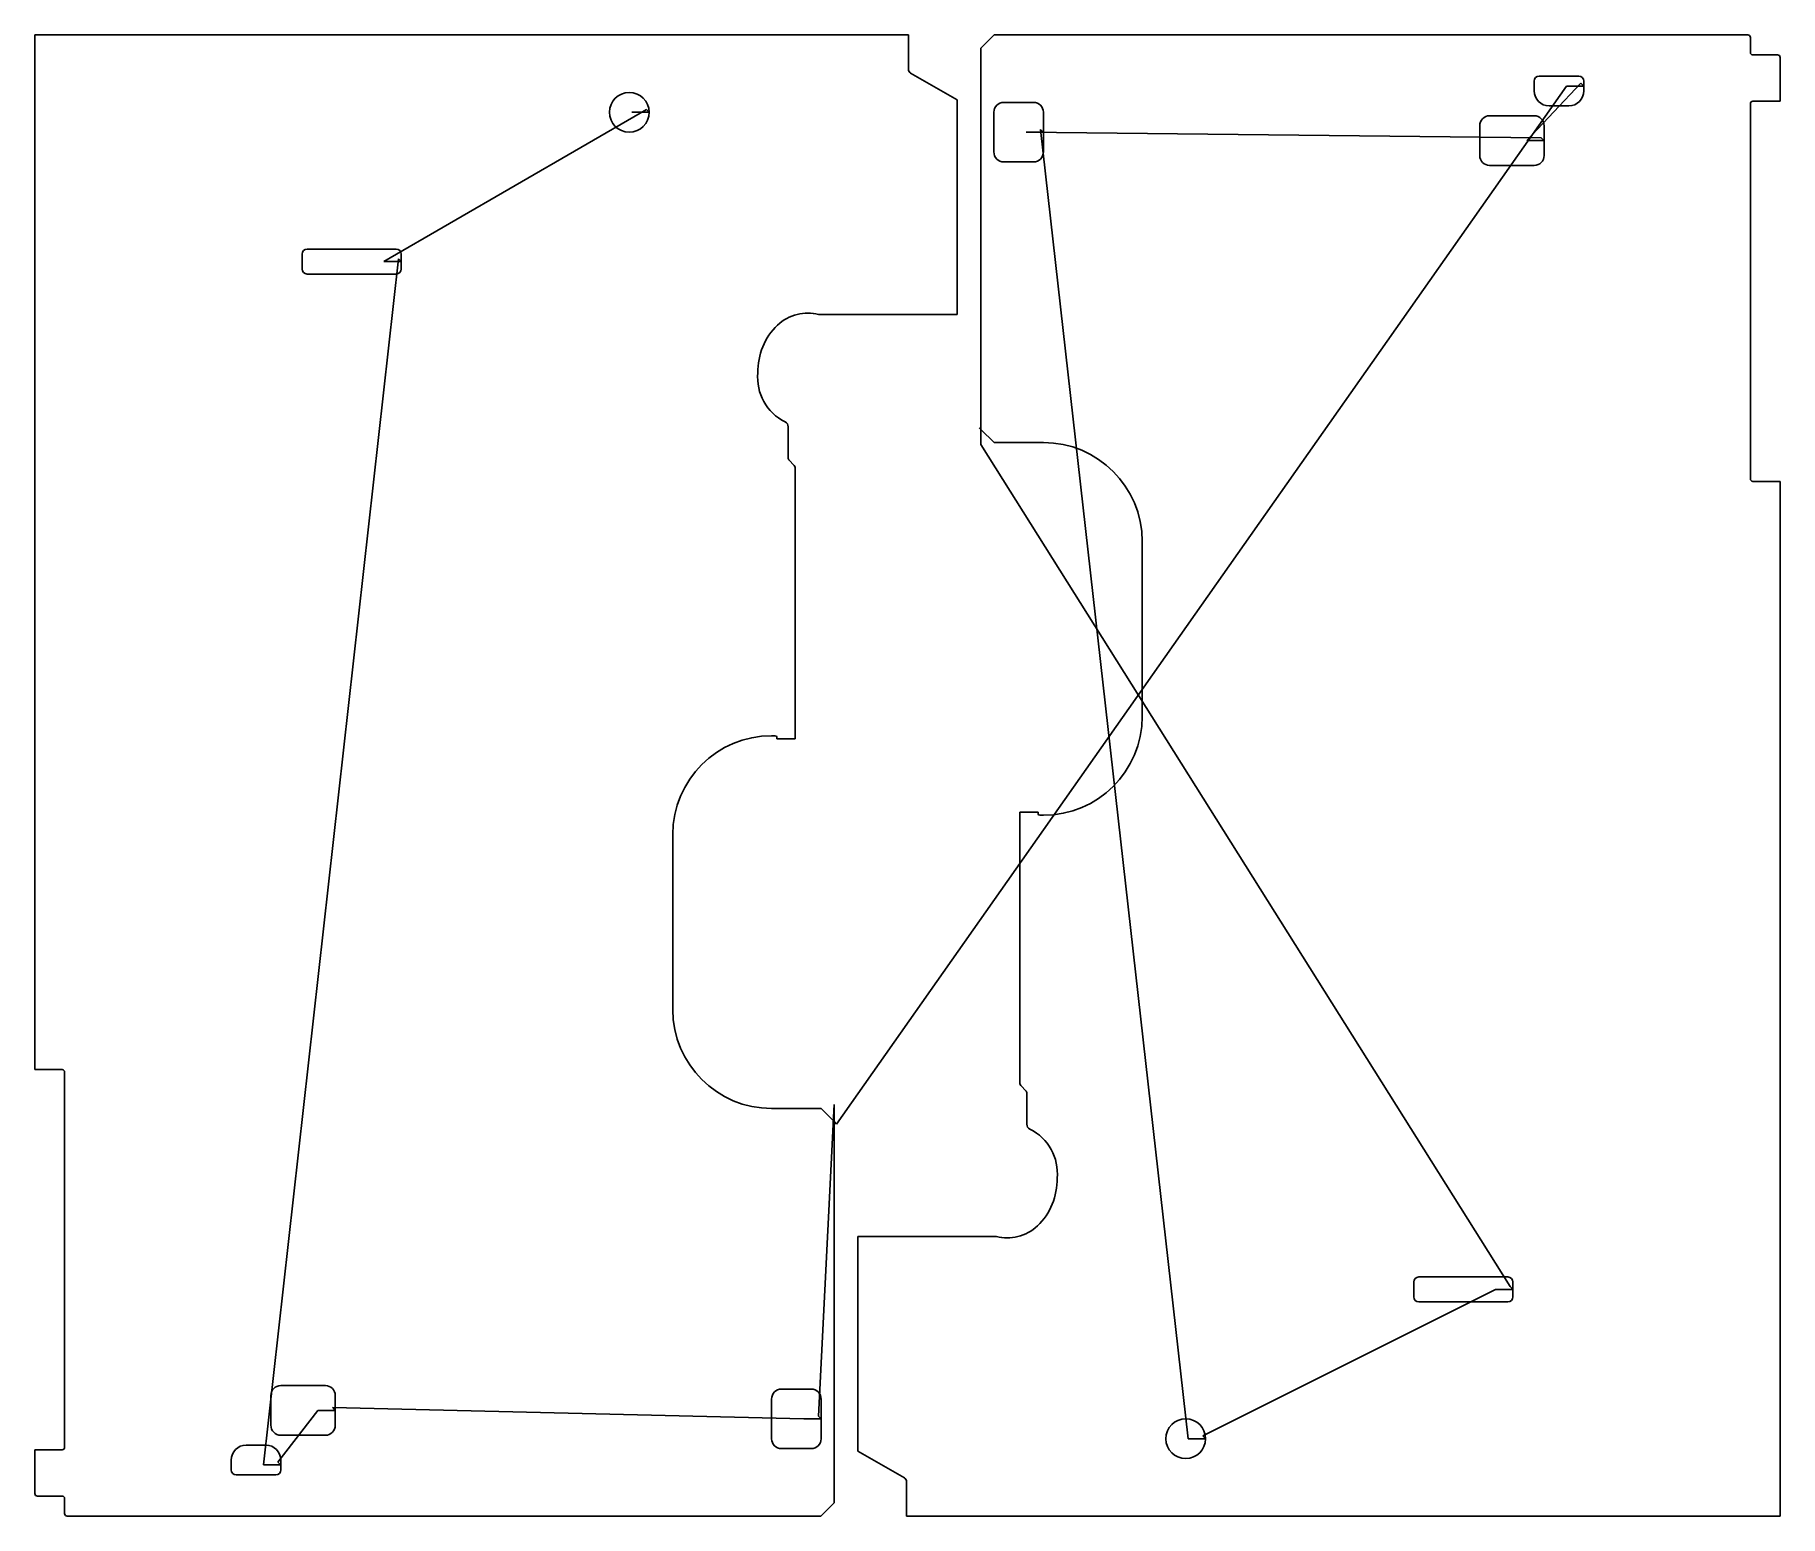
# Model space of a CAD drawing. Header units: metres. Extents: x 2 to 3522, y 12 to 2999.
import ezdxf

# ---------------------------------------------------------------- set-up
doc = ezdxf.new("R2010")
doc.units = ezdxf.units.M

msp = doc.modelspace()

# ---------------------------------------------------------------- linework, layer by layer
at = {"layer": 'TOOL_0'}
for p, q in [((1.5, 912.5), (1.5, 2998.5)), ((1.5, 2998.5), (1763.5, 2998.5)), ((1763.5, 2998.5), (1763.5, 2929.274)), ((1909.793, 2971.915), (1936.379, 2998.501)), ((1936.379, 2998.501), (3456.793, 2998.501)), ((3461.793, 2993.501), (3461.793, 2963.251)), ((1909.793, 2203.087), (1909.793, 2971.915)), ((3466.793, 2958.251), (3516.793, 2958.251)), ((3521.793, 2953.251), (3521.793, 2864.751)), ((1618.394, 802.902), (3090.793, 2895.501)), ((1768, 2921.48), (1861.5, 2867.498)), ((3120.136, 2901.158), (3010.793, 2785.501)), ((3025.793, 2905.501), (3025.793, 2885.501)), ((3115.793, 2915.501), (3035.793, 2915.501)), ((3090.793, 2895.501), (3125.793, 2895.501)), ((3125.793, 2895.501), (3120.136, 2901.158)), ((3125.793, 2895.501), (3125.793, 2905.501)), ((3125.793, 2885.501), (3125.793, 2895.501)), ((1861.5, 2867.498), (1861.5, 2434.751)), ((2015.793, 2862.501), (1955.793, 2862.501)), ((3055.793, 2855.501), (3095.793, 2855.501)), ((3461.793, 2859.751), (3461.793, 2103.501)), ((3521.793, 2864.751), (3466.793, 2864.751)), ((1234.843, 2848.157), (705.5, 2541.5)), ((1205.5, 2842.5), (1240.5, 2842.5)), ((1240.5, 2842.5), (1234.843, 2848.157)), ((1935.793, 2842.501), (1935.793, 2762.501)), ((2035.793, 2802.501), (2035.793, 2842.501)), ((3025.793, 2835.501), (2935.793, 2835.501)), ((3040.136, 2791.158), (2000.793, 2802.501)), ((2000.793, 2802.501), (2035.793, 2802.501)), ((2035.793, 2802.501), (2030.136, 2808.158)), ((2030.136, 2808.158), (2327.793, 168.501)), ((2035.793, 2762.501), (2035.793, 2802.501)), ((2915.793, 2815.501), (2915.793, 2755.501)), ((3010.793, 2785.501), (3045.793, 2785.501)), ((3045.793, 2785.501), (3040.136, 2791.158)), ((3045.793, 2785.501), (3045.793, 2815.501)), ((3045.793, 2755.501), (3045.793, 2785.501)), ((1955.793, 2742.501), (2015.793, 2742.501)), ((2935.793, 2735.501), (3025.793, 2735.501)), ((734.843, 2547.157), (462.5, 115.5)), ((540.5, 2556.5), (540.5, 2526.5)), ((730.5, 2566.5), (550.5, 2566.5)), ((705.5, 2541.5), (740.5, 2541.5)), ((740.5, 2541.5), (734.843, 2547.157)), ((740.5, 2541.5), (740.5, 2556.5)), ((740.5, 2526.5), (740.5, 2541.5)), ((550.5, 2516.5), (730.5, 2516.5)), ((1861.5, 2434.751), (1582.253, 2434.751)), ((1521.001, 2208.639), (1521.001, 2146.643)), ((1909.793, 2203.086), (1905.955, 2206.726)), ((1909.793, 2172.806), (1909.793, 2203.087)), ((1936.129, 2176.75), (1909.793, 2203.086)), ((2977.136, 475.158), (1909.793, 2172.806)), ((2035.793, 2176.75), (1936.129, 2176.75)), ((1523.637, 2140.279), (1531.779, 2132.137)), ((1535.001, 2124.359), (1535.001, 1579.751)), ((3466.793, 2098.501), (3521.793, 2098.501)), ((3521.793, 2098.501), (3521.793, 12.501)), ((2235.043, 1624.499), (2235.043, 1977.5)), ((1495.001, 1585.751), (1487.501, 1585.751)), ((1498.251, 1579.751), (1498.251, 1582.501)), ((1535.001, 1579.751), (1498.251, 1579.751)), ((1988.293, 886.642), (1988.293, 1431.25)), ((1988.293, 1431.25), (2025.043, 1431.25)), ((2025.043, 1431.25), (2025.043, 1428.5)), ((2028.293, 1425.25), (2035.793, 1425.25)), ((1288.251, 1386.501), (1288.251, 1033.501)), ((56.5, 912.5), (1.5, 912.5)), ((61.5, 151.25), (61.5, 907.5)), ((1999.657, 870.722), (1991.515, 878.864)), ((2002.293, 802.362), (2002.293, 864.358)), ((1487.501, 834.251), (1587.165, 834.251)), ((1581.843, 214.157), (1613.5, 842.097)), ((1587.165, 834.251), (1613.501, 807.915)), ((1613.5, 842.097), (1613.5, 807.914)), ((1613.5, 807.914), (1613.5, 39.086)), ((1613.501, 807.915), (1618.394, 802.902)), ((1661.793, 143.503), (1661.793, 576.25)), ((1661.793, 576.25), (1941.04, 576.25)), ((2972.793, 494.501), (2792.793, 494.501)), ((2357.136, 174.158), (2947.793, 469.501)), ((2782.793, 484.501), (2782.793, 454.501)), ((2947.793, 469.501), (2982.793, 469.501)), ((2982.793, 469.501), (2977.136, 475.158)), ((2982.793, 469.501), (2982.793, 484.501)), ((2982.793, 454.501), (2982.793, 469.501)), ((2792.793, 444.501), (2972.793, 444.501)), ((477.5, 255.5), (477.5, 195.5)), ((587.5, 275.5), (497.5, 275.5)), ((607.5, 225.5), (607.5, 255.5)), ((1487.5, 248.5), (1487.5, 168.5)), ((1567.5, 268.5), (1507.5, 268.5)), ((1587.5, 208.5), (1587.5, 248.5)), ((491.843, 121.157), (572.5, 225.5)), ((572.5, 225.5), (607.5, 225.5)), ((607.5, 225.5), (601.843, 231.157)), ((601.843, 231.157), (1552.5, 208.5)), ((607.5, 195.5), (607.5, 225.5)), ((1587.5, 208.5), (1581.843, 214.157)), ((1552.5, 208.5), (1587.5, 208.5)), ((1587.5, 168.5), (1587.5, 208.5)), ((1.5, 57.75), (1.5, 146.25)), ((1.5, 146.25), (56.5, 146.25)), ((467.5, 155.5), (427.5, 155.5)), ((497.5, 175.5), (587.5, 175.5)), ((1507.5, 148.5), (1567.5, 148.5)), ((1755.293, 89.521), (1661.793, 143.503)), ((2327.793, 168.501), (2362.793, 168.501)), ((2362.793, 168.501), (2357.136, 174.158)), ((397.5, 125.5), (397.5, 105.5)), ((462.5, 115.5), (497.5, 115.5)), ((497.5, 115.5), (491.843, 121.157)), ((497.5, 115.5), (497.5, 125.5)), ((497.5, 105.5), (497.5, 115.5)), ((407.5, 95.5), (487.5, 95.5)), ((1759.793, 12.501), (1759.793, 81.727)), ((56.5, 52.75), (6.5, 52.75)), ((61.5, 17.5), (61.5, 47.75)), ((1613.5, 39.086), (1586.914, 12.5)), ((1586.914, 12.5), (66.5, 12.5)), ((3521.793, 12.501), (1759.793, 12.501))]:
    msp.add_line(p, q, dxfattribs=at)
for centre, radius, start, end in [((3456.793, 2993.501), 5, 0, 90), ((3466.793, 2963.251), 5, 180, 270), ((3516.793, 2953.251), 5, 0, 90), ((1772.5, 2929.274), 9, 180, 239.999272), ((3035.793, 2905.501), 10, 90, 180), ((3115.793, 2905.501), 10, 0, 90), ((1200.5, 2842.5), 40, 0, 180), ((1955.804, 2842.49), 20.011, 90.031495, 179.968505), ((2015.793, 2842.501), 20, 0, 90), ((3055.793, 2885.501), 30, 180, 270), ((3095.793, 2885.501), 30, 270, 0), ((3466.793, 2859.751), 5, 90, 180), ((1200.5, 2842.5), 40, 180, 0), ((2935.793, 2815.501), 20, 90, 180), ((3025.793, 2815.501), 20, 0, 90), ((1955.804, 2762.512), 20.011, 180.031495, 269.968505), ((2015.793, 2762.501), 20, 270, 0), ((2935.793, 2755.501), 20, 180, 270), ((3025.793, 2755.501), 20, 270, 0), ((550.5, 2556.5), 10, 90, 180), ((730.5, 2556.5), 10, 0, 90), ((550.5, 2526.5), 10, 180, 270), ((730.5, 2526.5), 10, 270, 0), ((1561.175, 2347.706), 90.09, 104.078816, 133.053737), ((1560.12, 2354.338), 83.403, 74.610882, 104.484113), ((1579.866, 2326.515), 118.337, 132.662045, 158.603364), ((1600.268, 2317.789), 140.518, 158.325492, 180.132518), ((1558.848, 2307.828), 99.564, 174.44613, 243.813777), ((1509.974, 2208.622), 11.027, 0.088331, 63.402417), ((2035.793, 1977.5), 199.25, 0, 90), ((1530.001, 2146.643), 9, 180, 225), ((1524.001, 2124.359), 11, 0, 45), ((3466.793, 2103.501), 5, 180, 270), ((2035.793, 1624.5), 199.25, 270, 359.999712), ((1487.501, 1386.501), 199.25, 90, 180), ((1495.001, 1582.501), 3.25, 0, 90), ((2028.293, 1428.5), 3.25, 180, 270), ((1487.501, 1033.501), 199.25, 180, 270), ((56.5, 907.5), 5, 0, 90), ((1999.293, 886.642), 11, 180, 225), ((1993.293, 864.358), 9, 0, 45), ((2013.319, 802.378), 11.026, 180.083143, 243.407063), ((1964.446, 703.173), 99.564, 354.445557, 63.813523), ((1923.025, 693.211), 140.518, 338.325492, 0.132518), ((1943.427, 684.485), 118.337, 312.662045, 338.603364), ((1963.173, 656.663), 83.403, 254.610882, 284.483941), ((1962.118, 663.294), 90.09, 284.078816, 313.053737), ((2792.793, 484.501), 10, 90, 180), ((2972.793, 484.501), 10, 0, 90), ((2792.793, 454.501), 10, 180, 270), ((2972.793, 454.501), 10, 270, 0), ((497.5, 255.5), 20, 90, 180), ((587.5, 255.5), 20, 0, 90), ((1507.5, 248.5), 20, 90, 180), ((1567.489, 248.489), 20.011, 0.031495, 89.968505), ((497.5, 195.5), 20, 180, 270), ((587.5, 195.5), 20, 270, 0), ((2322.793, 168.501), 40, 0, 180), ((56.5, 151.25), 5, 270, 0), ((427.5, 125.5), 30, 90, 180), ((467.5, 125.5), 30, 0, 90), ((1507.5, 168.5), 20, 180, 270), ((1567.489, 168.511), 20.011, 270.031495, 359.968505), ((2322.793, 168.501), 40, 180, 0), ((407.5, 105.5), 10, 180, 270), ((487.5, 105.5), 10, 270, 0), ((1750.793, 81.727), 9, 0, 59.999272), ((6.5, 57.75), 5, 180, 270), ((56.5, 47.75), 5, 0, 90), ((66.5, 17.5), 5, 180, 270)]:
    msp.add_arc(centre, radius, start, end, dxfattribs=at)

doc.saveas('drawing.dxf')
